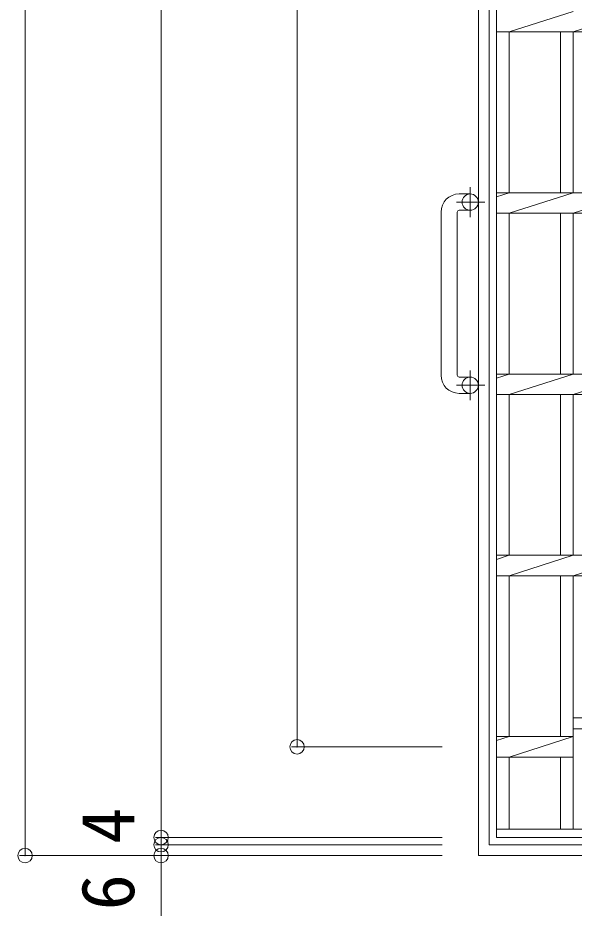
# Model space of a CAD drawing. Units: millimetres at full size, sheet at 1:10; details may follow other scales. Extents: x -1978 to 2264, y -1938 to 1837.
# Drawn here: x -1859.3 to -1552.4, y 475.4 to 966.6 of the extents above; entities that cross this region are included whole.
import ezdxf
from ezdxf.enums import TextEntityAlignment as Align

# ---------------------------------------------------------------- set-up
doc = ezdxf.new("R2010")
doc.units = ezdxf.units.MM
doc.header["$LTSCALE"] = 10
doc.header["$PDMODE"] = 32
doc.header["$PDSIZE"] = 8
doc.linetypes.add('CHAIN1', pattern=[8, 5, -1, 1, -1])
for name, color, linetype, lineweight in [('C-1', 2, 'Continuous', 9), ('C-2', 3, 'Continuous', 9), ('C-4', 7, 'Continuous', 9)]:
    doc.layers.add(name, color=color, linetype=linetype, lineweight=lineweight)
doc.styles.add('ＭＳ ゴシック', font='')
doc.styles.get('ＭＳ ゴシック').set_extended_font_data('MS Gothic')

msp = doc.modelspace()

# ---------------------------------------------------------------- linework, layer by layer
at = {"layer": 'C-1'}
for p, q in [((-1605.28, 504.44), (-1605.28, 1624.44)), ((-1599.28, 510.44), (-1599.28, 1618.44)), ((-1615.88, 869.44), (-1609.78, 869.44)), ((-1615.88, 860.44), (-1609.78, 860.44)), ((-1625.88, 859.44), (-1625.88, 769.44)), ((-1616.88, 769.44), (-1616.88, 859.44)), ((-1615.88, 768.44), (-1609.78, 768.44)), ((-1615.88, 759.44), (-1609.78, 759.44)), ((-491.28, 510.44), (-1599.28, 510.44)), ((-485.28, 504.44), (-1605.28, 504.44))]:
    msp.add_line(p, q, dxfattribs=at)
at = {"layer": 'C-1', "linetype": 'CHAIN1'}
for p, q in [((-1609.78, 873.11), (-1609.78, 856.7)), ((-1601.67, 864.94), (-1617.27, 864.94)), ((-1609.78, 772.11), (-1609.78, 755.7)), ((-1601.67, 763.94), (-1617.27, 763.94))]:
    msp.add_line(p, q, dxfattribs=at)
at = {"layer": 'C-1'}
for centre in [(-1609.78, 864.94), (-1609.78, 763.94)]:
    msp.add_circle(centre, 4.5, dxfattribs=at)
for centre, radius, start, end in [((-1615.88, 859.44), 10, 90, 180), ((-1615.88, 859.44), 1, 90, 180), ((-1615.88, 769.44), 10, 180, 270), ((-1615.88, 769.44), 1, 180, 270)]:
    msp.add_arc(centre, radius, start, end, dxfattribs=at)
at = {"layer": 'C-2'}
for p, q in [((-1595.28, 1614.44), (-1595.28, 514.44)), ((-1588.28, 958.79), (-1553.05, 970.1)), ((-1553.05, 958.79), (-1517.75, 970.1)), ((-1058.3, 958.79), (-1595.28, 958.79)), ((-1588.28, 870.1), (-1588.28, 958.79)), ((-1560.05, 870.1), (-1560.05, 958.79)), ((-1553.05, 870.1), (-1553.05, 958.79)), ((-1058.3, 870.1), (-1595.28, 870.1)), ((-1595.28, 867.86), (-1588.28, 870.1)), ((-1588.28, 858.79), (-1553.05, 870.1)), ((-1553.05, 858.79), (-1517.75, 870.1)), ((-1058.3, 858.79), (-1595.28, 858.79)), ((-1588.28, 770.1), (-1588.28, 858.79)), ((-1560.05, 770.1), (-1560.05, 858.79)), ((-1553.05, 770.1), (-1553.05, 858.79)), ((-1058.3, 770.1), (-1595.28, 770.1)), ((-1595.28, 767.86), (-1588.28, 770.1)), ((-1588.28, 758.79), (-1553.05, 770.1)), ((-1553.05, 758.79), (-1517.75, 770.1)), ((-1058.3, 758.79), (-1595.28, 758.79)), ((-1588.28, 670.1), (-1588.28, 758.79)), ((-1560.05, 670.1), (-1560.05, 758.79)), ((-1553.05, 670.1), (-1553.05, 758.79)), ((-1058.3, 670.1), (-1595.28, 670.1)), ((-1595.28, 667.86), (-1588.28, 670.1)), ((-1588.28, 658.79), (-1553.05, 670.1)), ((-1553.05, 658.79), (-1517.75, 670.1)), ((-1058.3, 658.79), (-1595.28, 658.79)), ((-1588.28, 570.1), (-1588.28, 658.79)), ((-1560.05, 570.1), (-1560.05, 658.79)), ((-1553.05, 518.94), (-1553.05, 658.79)), ((-1553.05, 580.44), (-1489.45, 580.44)), ((-1553.05, 570.1), (-1595.28, 570.1)), ((-1595.28, 567.86), (-1588.28, 570.1)), ((-1588.28, 558.79), (-1553.05, 570.1)), ((-1553.05, 574.44), (-1489.45, 574.44)), ((-1553.05, 558.79), (-1595.28, 558.79)), ((-1588.28, 518.94), (-1588.28, 558.79)), ((-1560.05, 518.94), (-1560.05, 558.79)), ((-1058.3, 518.94), (-1595.28, 518.94)), ((-1058.3, 514.44), (-1595.28, 514.44))]:
    msp.add_line(p, q, dxfattribs=at)
at = {"layer": 'C-4'}
for p, q in [((-1855.28, 1624.44), (-1855.28, 504.44)), ((-1780.28, 514.44), (-1780.28, 1614.44)), ((-1705.28, 1564.44), (-1705.28, 564.44)), ((-1708.28, 564.44), (-1625.28, 564.44)), ((-1783.28, 514.44), (-1625.28, 514.44)), ((-1780.28, 510.44), (-1780.28, 514.44)), ((-1783.28, 510.44), (-1625.28, 510.44)), ((-1780.28, 458.85), (-1780.28, 510.44)), ((-1858.28, 504.44), (-1625.28, 504.44))]:
    msp.add_line(p, q, dxfattribs=at)
for p in [(-1705.28, 564.44), (-1780.28, 514.44), (-1780.28, 510.44), (-1855.28, 504.44), (-1780.28, 504.44)]:
    msp.add_point(p, dxfattribs=at)

# ---------------------------------------------------------------- texts
at = {"layer": 'C-4', "color": 2, "style": 'ＭＳ ゴシック'}
for s, p in [('4', (-1786.28, 510.9)), ('6', (-1786.28, 474.22))]:
    msp.add_text(s, height=29.33, rotation=90, dxfattribs=at).set_placement(p, align=Align.BOTTOM_LEFT)

doc.saveas('drawing.dxf')
